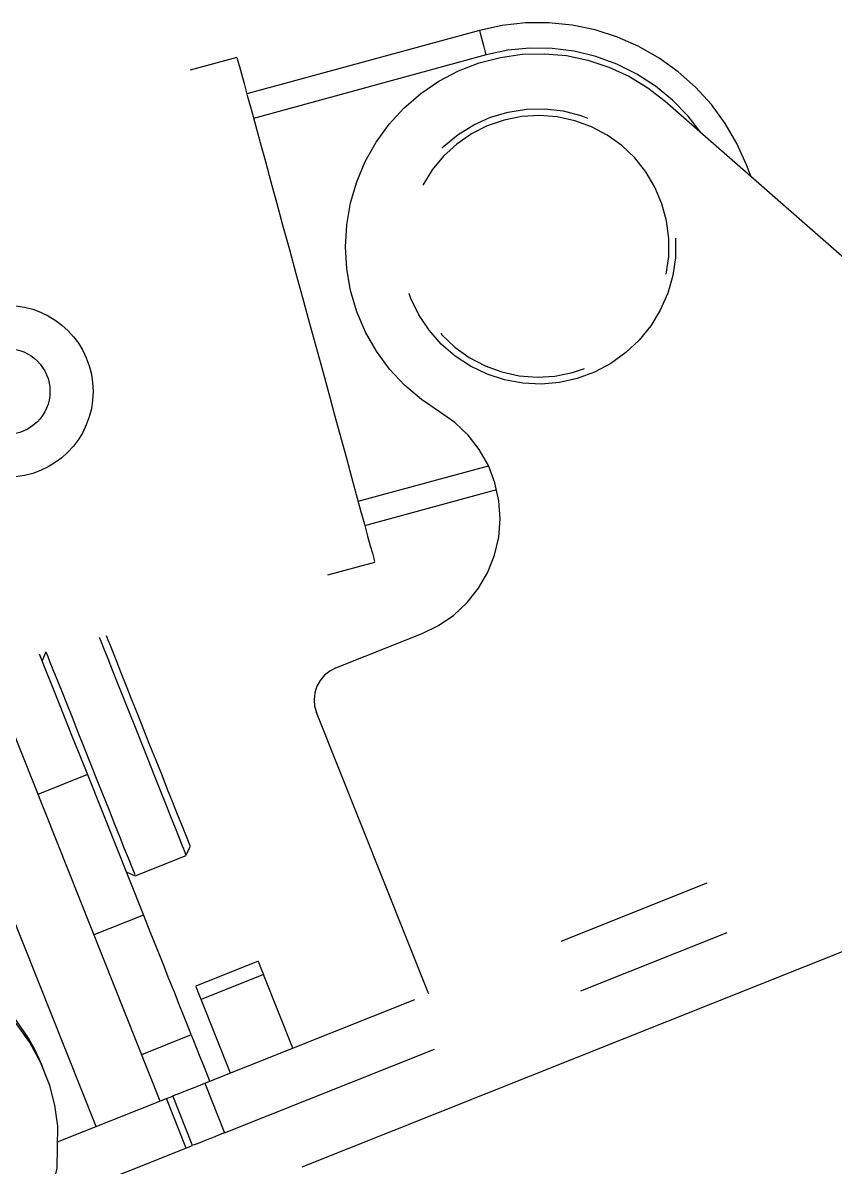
# Model space of a CAD drawing. Extents: x 3 to 592, y 5 to 207.
# Drawn here: x 119.53 to 126.09, y 61.41 to 70.64 of the extents above; entities that cross this region are included whole.
import ezdxf

# ---------------------------------------------------------------- set-up
doc = ezdxf.new("R2010")
doc.units = 0
doc.layers.get('0').update_dxf_attribs({"linetype": 'CONTINUOUS'})

msp = doc.modelspace()

# ---------------------------------------------------------------- linework, layer by layer
at = {"color": 7}
for points in [[(123.217058, 70.578521), (121.341339, 70.066288)], [(123.217058, 70.578521), (121.341339, 70.066288)], [(125.407067, 69.403348), (125.374259, 69.494365), (125.296295, 69.66652), (125.201045, 69.829151), (125.089214, 69.981551), (124.961862, 70.120898), (124.820751, 70.246487), (124.667645, 70.356554), (124.503603, 70.45004), (124.330742, 70.525887), (124.150826, 70.58339), (123.96597, 70.62149), (123.777939, 70.640187), (123.589203, 70.639481), (123.401526, 70.618668), (123.217023, 70.578451)], [(125.407067, 69.403348), (125.374259, 69.494365), (125.296295, 69.66652), (125.201045, 69.829151), (125.089214, 69.981551), (124.961862, 70.120898), (124.820751, 70.246487), (124.667645, 70.356554), (124.503603, 70.45004), (124.330742, 70.525887), (124.150826, 70.58339), (123.96597, 70.62149), (123.777939, 70.640187), (123.589203, 70.639481), (123.401526, 70.618668), (123.217023, 70.578451)], [(123.217058, 70.578521), (123.223055, 70.556296), (123.233991, 70.517138), (123.249866, 70.458577), (123.27068, 70.382024)], [(123.217058, 70.578521), (123.223055, 70.556296), (123.233991, 70.517138), (123.249866, 70.458577), (123.27068, 70.382024)], [(123.270751, 70.381918), (121.395031, 69.869685)], [(123.270751, 70.381918), (121.395031, 69.869685)], [(122.896736, 67.500253), (122.749275, 67.600089), (122.613808, 67.716153), (122.492805, 67.846681), (122.387325, 67.990614), (122.29913, 68.145131), (122.22928, 68.309172), (122.17848, 68.479917), (122.147789, 68.6556), (122.137205, 68.8334), (122.147083, 69.0112), (122.177069, 69.186884), (122.227164, 69.357981), (122.296308, 69.522022), (122.383797, 69.677245), (122.488572, 69.821531), (122.608869, 69.952764), (122.74363, 70.069181), (122.890739, 70.169722), (123.04843, 70.252625), (123.214589, 70.317184), (123.387097, 70.361986), (123.563486, 70.387034), (123.741639, 70.39162), (123.919086, 70.375745), (124.093711, 70.339761), (124.262691, 70.284022), (124.424616, 70.209234), (124.576664, 70.116806), (124.717422, 70.007092)], [(122.896736, 67.500253), (122.749275, 67.600089), (122.613808, 67.716153), (122.492805, 67.846681), (122.387325, 67.990614), (122.29913, 68.145131), (122.22928, 68.309172), (122.17848, 68.479917), (122.147789, 68.6556), (122.137205, 68.8334), (122.147083, 69.0112), (122.177069, 69.186884), (122.227164, 69.357981), (122.296308, 69.522022), (122.383797, 69.677245), (122.488572, 69.821531), (122.608869, 69.952764), (122.74363, 70.069181), (122.890739, 70.169722), (123.04843, 70.252625), (123.214589, 70.317184), (123.387097, 70.361986), (123.563486, 70.387034), (123.741639, 70.39162), (123.919086, 70.375745), (124.093711, 70.339761), (124.262691, 70.284022), (124.424616, 70.209234), (124.576664, 70.116806), (124.717422, 70.007092)], [(125.004689, 69.755597), (124.901678, 69.887183), (124.776442, 70.015947), (124.6378, 70.129894), (124.486811, 70.227613), (124.326297, 70.307694), (124.157669, 70.36943), (123.983044, 70.412116), (123.804892, 70.434694), (123.625328, 70.437163), (123.446469, 70.419524), (123.270786, 70.381777)], [(125.004689, 69.755597), (124.901678, 69.887183), (124.776442, 70.015947), (124.6378, 70.129894), (124.486811, 70.227613), (124.326297, 70.307694), (124.157669, 70.36943), (123.983044, 70.412116), (123.804892, 70.434694), (123.625328, 70.437163), (123.446469, 70.419524), (123.270786, 70.381777)], [(121.260799, 70.361034), (120.883047, 70.257881)], [(121.260799, 70.361034), (120.883047, 70.257881)], [(121.260799, 70.361034), (121.268561, 70.332106), (121.280202, 70.28942), (121.296783, 70.228742), (121.318302, 70.150073), (121.344408, 70.05447), (121.375099, 69.942639), (121.409672, 69.815639), (121.448124, 69.674881), (121.490105, 69.521423), (121.534908, 69.357028), (121.582533, 69.182756), (121.632274, 69.00037), (121.68378, 68.811987), (121.736697, 68.618664), (121.789966, 68.422873), (121.843941, 68.226023), (121.897211, 68.030231), (121.950127, 67.837262), (122.001633, 67.648526), (122.051374, 67.466139), (122.098999, 67.29222), (122.143802, 67.127473), (122.185783, 66.974014), (122.224236, 66.833256), (122.258808, 66.706256), (122.289499, 66.594426), (122.315605, 66.498823), (122.336772, 66.420153), (122.353705, 66.359476), (122.364994, 66.317142), (122.371697, 66.293153)], [(121.260799, 70.361034), (121.268561, 70.332106), (121.280202, 70.28942), (121.296783, 70.228742), (121.318302, 70.150073), (121.344408, 70.05447), (121.375099, 69.942639), (121.409672, 69.815639), (121.448124, 69.674881), (121.490105, 69.521423), (121.534908, 69.357028), (121.582533, 69.182756), (121.632274, 69.00037), (121.68378, 68.811987), (121.736697, 68.618664), (121.789966, 68.422873), (121.843941, 68.226023), (121.897211, 68.030231), (121.950127, 67.837262), (122.001633, 67.648526), (122.051374, 67.466139), (122.098999, 67.29222), (122.143802, 67.127473), (122.185783, 66.974014), (122.224236, 66.833256), (122.258808, 66.706256), (122.289499, 66.594426), (122.315605, 66.498823), (122.336772, 66.420153), (122.353705, 66.359476), (122.364994, 66.317142), (122.371697, 66.293153)], [(124.717351, 70.007162), (126.966049, 68.038435)], [(124.717351, 70.007162), (126.966049, 68.038435)], [(122.91499, 69.628124), (122.931308, 69.645636), (123.045608, 69.74018), (123.171902, 69.818144), (123.307369, 69.878822), (123.449891, 69.920803), (123.596294, 69.943733), (123.744814, 69.946555), (123.892275, 69.929622), (124.036208, 69.893286), (124.090714, 69.871539)], [(122.91499, 69.628124), (122.931308, 69.645636), (123.045608, 69.74018), (123.171902, 69.818144), (123.307369, 69.878822), (123.449891, 69.920803), (123.596294, 69.943733), (123.744814, 69.946555), (123.892275, 69.929622), (124.036208, 69.893286), (124.090714, 69.871539)], [(124.724195, 68.612526), (124.745009, 68.755048), (124.74642, 68.898982), (124.728076, 69.041857), (124.690681, 69.181204), (124.634237, 69.313848), (124.560506, 69.437673), (124.470901, 69.550209), (124.366479, 69.64934), (124.249356, 69.733654), (124.122004, 69.801034), (123.98689, 69.850423), (123.846131, 69.881115), (123.702551, 69.892404), (123.558618, 69.883584), (123.417154, 69.855715), (123.280981, 69.808796), (123.15257, 69.743532), (123.034037, 69.661687), (122.927851, 69.564321), (122.836129, 69.453196), (122.759929, 69.330782)], [(124.724195, 68.612526), (124.745009, 68.755048), (124.74642, 68.898982), (124.728076, 69.041857), (124.690681, 69.181204), (124.634237, 69.313848), (124.560506, 69.437673), (124.470901, 69.550209), (124.366479, 69.64934), (124.249356, 69.733654), (124.122004, 69.801034), (123.98689, 69.850423), (123.846131, 69.881115), (123.702551, 69.892404), (123.558618, 69.883584), (123.417154, 69.855715), (123.280981, 69.808796), (123.15257, 69.743532), (123.034037, 69.661687), (122.927851, 69.564321), (122.836129, 69.453196), (122.759929, 69.330782)], [(124.801244, 68.903048), (124.800325, 68.747464), (124.778453, 68.600708)], [(124.801244, 68.903048), (124.800325, 68.747464), (124.778453, 68.600708)], [(124.778453, 68.600708), (124.737177, 68.458186), (124.677558, 68.322366), (124.6003, 68.195719), (124.506461, 68.080361), (124.398511, 67.978761), (124.277861, 67.89233), (124.146627, 67.82248), (124.007633, 67.770975), (123.862641, 67.738519), (123.714827, 67.725819), (123.566661, 67.732875), (123.420611, 67.759333), (123.2795, 67.805194), (123.145444, 67.869752), (123.021619, 67.951244), (122.909436, 68.048611), (122.811364, 68.160089), (122.729166, 68.283561), (122.663902, 68.416911), (122.650757, 68.456646)], [(124.778453, 68.600708), (124.737177, 68.458186), (124.677558, 68.322366), (124.6003, 68.195719), (124.506461, 68.080361), (124.398511, 67.978761), (124.277861, 67.89233), (124.146627, 67.82248), (124.007633, 67.770975), (123.862641, 67.738519), (123.714827, 67.725819), (123.566661, 67.732875), (123.420611, 67.759333), (123.2795, 67.805194), (123.145444, 67.869752), (123.021619, 67.951244), (122.909436, 68.048611), (122.811364, 68.160089), (122.729166, 68.283561), (122.663902, 68.416911), (122.650757, 68.456646)], [(122.904918, 68.135621), (122.914798, 68.123223), (123.01922, 68.024093), (123.13599, 67.939779), (123.263343, 67.872398), (123.398809, 67.823009), (123.539568, 67.792318), (123.683148, 67.781382), (123.826729, 67.789848), (123.968193, 67.817718), (124.064434, 67.850879)], [(122.904918, 68.135621), (122.914798, 68.123223), (123.01922, 68.024093), (123.13599, 67.939779), (123.263343, 67.872398), (123.398809, 67.823009), (123.539568, 67.792318), (123.683148, 67.781382), (123.826729, 67.789848), (123.968193, 67.817718), (124.064434, 67.850879)], [(122.755237, 65.712128), (122.888587, 65.777039), (123.010648, 65.861001), (123.118951, 65.961895), (123.211378, 66.077959), (123.285462, 66.20637), (123.339789, 66.344306), (123.373303, 66.488592), (123.384945, 66.636406), (123.374714, 66.78422), (123.342612, 66.928859), (123.289695, 67.067148), (123.21667, 67.196264), (123.125653, 67.313034), (123.018056, 67.415339), (122.896701, 67.500359)], [(122.755237, 65.712128), (122.888587, 65.777039), (123.010648, 65.861001), (123.118951, 65.961895), (123.211378, 66.077959), (123.285462, 66.20637), (123.339789, 66.344306), (123.373303, 66.488592), (123.384945, 66.636406), (123.374714, 66.78422), (123.342612, 66.928859), (123.289695, 67.067148), (123.21667, 67.196264), (123.125653, 67.313034), (123.018056, 67.415339), (122.896701, 67.500359)], [(122.238911, 66.779316), (123.290189, 67.066478)], [(122.238911, 66.779316), (123.290189, 67.066478)], [(122.292604, 66.582713), (123.35764, 66.873402)], [(122.292604, 66.582713), (123.35764, 66.873402)], [(121.99521, 66.184675), (122.373214, 66.287897)], [(121.99521, 66.184675), (122.373214, 66.287897)], [(120.851965, 63.922028), (120.837501, 63.958717), (120.81951, 64.00352), (120.794815, 64.065256), (120.764124, 64.142514), (120.727787, 64.233884), (120.686512, 64.336895), (120.64171, 64.450136), (120.593379, 64.570786), (120.543285, 64.696728), (120.492132, 64.825139), (120.440979, 64.95355), (120.390532, 65.079492), (120.342554, 65.200495), (120.297399, 65.313384), (120.256476, 65.416747), (120.22014, 65.507764), (120.189096, 65.585022), (120.164754, 65.646759), (120.150996, 65.680978)], [(120.851965, 63.922028), (120.837501, 63.958717), (120.81951, 64.00352), (120.794815, 64.065256), (120.764124, 64.142514), (120.727787, 64.233884), (120.686512, 64.336895), (120.64171, 64.450136), (120.593379, 64.570786), (120.543285, 64.696728), (120.492132, 64.825139), (120.440979, 64.95355), (120.390532, 65.079492), (120.342554, 65.200495), (120.297399, 65.313384), (120.256476, 65.416747), (120.22014, 65.507764), (120.189096, 65.585022), (120.164754, 65.646759), (120.150996, 65.680978)], [(120.204865, 65.695865), (120.218623, 65.661293), (120.236262, 65.616843), (120.260604, 65.555813), (120.290943, 65.479965), (120.326573, 65.39036), (120.36679, 65.289465), (120.410887, 65.178693), (120.457807, 65.061218), (120.50649, 64.938804), (120.555879, 64.814626), (120.605268, 64.691154), (120.653246, 64.570857), (120.698754, 64.456204), (120.741087, 64.350371), (120.779187, 64.254768), (120.812348, 64.171865), (120.839512, 64.103074), (120.860679, 64.05051), (120.87479, 64.014526), (120.882198, 63.996535)], [(120.204865, 65.695865), (120.218623, 65.661293), (120.236262, 65.616843), (120.260604, 65.555813), (120.290943, 65.479965), (120.326573, 65.39036), (120.36679, 65.289465), (120.410887, 65.178693), (120.457807, 65.061218), (120.50649, 64.938804), (120.555879, 64.814626), (120.605268, 64.691154), (120.653246, 64.570857), (120.698754, 64.456204), (120.741087, 64.350371), (120.779187, 64.254768), (120.812348, 64.171865), (120.839512, 64.103074), (120.860679, 64.05051), (120.87479, 64.014526), (120.882198, 63.996535)], [(122.058359, 65.434422), (122.755096, 65.712058)], [(122.058359, 65.434422), (122.755096, 65.712058)], [(119.665538, 65.548581), (119.711399, 65.433575), (119.761494, 65.307281), (119.815822, 65.171814), (119.872972, 65.028233), (119.932238, 64.879361), (119.992916, 64.726961), (120.054299, 64.57315)], [(119.665538, 65.548581), (119.711399, 65.433575), (119.761494, 65.307281), (119.815822, 65.171814), (119.872972, 65.028233), (119.932238, 64.879361), (119.992916, 64.726961), (120.054299, 64.57315)], [(119.718984, 65.563186), (119.688293, 65.491572)], [(119.718984, 65.563186), (119.688293, 65.491572)], [(119.719443, 65.563327), (119.733907, 65.527343), (119.751898, 65.482188), (119.77624, 65.420452), (119.807284, 65.343193), (119.843621, 65.252177), (119.884543, 65.148813), (119.929698, 65.035924), (119.977676, 64.915274), (120.027771, 64.789332), (120.079276, 64.660568), (120.130429, 64.532157), (120.180523, 64.406216), (120.228501, 64.285566), (120.273657, 64.172324), (120.314932, 64.069313), (120.351268, 63.977943), (120.381959, 63.901038), (120.406654, 63.838949), (120.424646, 63.794146), (120.435582, 63.766629)], [(119.719443, 65.563327), (119.733907, 65.527343), (119.751898, 65.482188), (119.77624, 65.420452), (119.807284, 65.343193), (119.843621, 65.252177), (119.884543, 65.148813), (119.929698, 65.035924), (119.977676, 64.915274), (120.027771, 64.789332), (120.079276, 64.660568), (120.130429, 64.532157), (120.180523, 64.406216), (120.228501, 64.285566), (120.273657, 64.172324), (120.314932, 64.069313), (120.351268, 63.977943), (120.381959, 63.901038), (120.406654, 63.838949), (120.424646, 63.794146), (120.435582, 63.766629)], [(120.64051, 61.938958), (119.247391, 65.434281)], [(120.64051, 61.938958), (119.247391, 65.434281)], [(122.058359, 65.434422), (122.010029, 65.409374), (121.967343, 65.375508), (121.932418, 65.33388), (121.905959, 65.286255), (121.889379, 65.234397), (121.883382, 65.180069), (121.887968, 65.125741), (121.903137, 65.07353)], [(122.058359, 65.434422), (122.010029, 65.409374), (121.967343, 65.375508), (121.932418, 65.33388), (121.905959, 65.286255), (121.889379, 65.234397), (121.883382, 65.180069), (121.887968, 65.125741), (121.903137, 65.07353)], [(120.124396, 61.733324), (118.707994, 65.287208)], [(120.124396, 61.733324), (118.707994, 65.287208)], [(122.808047, 62.80277), (121.903172, 65.073601)], [(122.808047, 62.80277), (121.903172, 65.073601)], [(120.054194, 64.573221), (119.654144, 64.413765)], [(120.054194, 64.573221), (119.654144, 64.413765)], [(120.054194, 64.573221), (120.506102, 63.439393)], [(120.054194, 64.573221), (120.506102, 63.439393)], [(120.851965, 63.922028), (120.88301, 63.994347)], [(120.851965, 63.922028), (120.88301, 63.994347)], [(120.439074, 63.757492), (120.851824, 63.921887)], [(120.439074, 63.757492), (120.851824, 63.921887)], [(120.366896, 63.788537), (120.439215, 63.757492)], [(120.366896, 63.788537), (120.439215, 63.757492)], [(121.787578, 61.409354), (127.68643, 63.760107)], [(121.787578, 61.409354), (127.68643, 63.760107)], [(123.876789, 63.228696), (125.056559, 63.698848)], [(123.876789, 63.228696), (125.056559, 63.698848)], [(120.506067, 63.439393), (120.106017, 63.279937)], [(120.506067, 63.439393), (120.106017, 63.279937)], [(120.506067, 63.439393), (120.558983, 63.306748), (120.611194, 63.175515), (120.661642, 63.049221), (120.709267, 62.929276), (120.753364, 62.819209), (120.792522, 62.720784), (120.826389, 62.635765), (120.853906, 62.566268), (120.875072, 62.513704), (120.888831, 62.479132)], [(120.506067, 63.439393), (120.558983, 63.306748), (120.611194, 63.175515), (120.661642, 63.049221), (120.709267, 62.929276), (120.753364, 62.819209), (120.792522, 62.720784), (120.826389, 62.635765), (120.853906, 62.566268), (120.875072, 62.513704), (120.888831, 62.479132)], [(124.036174, 62.828717), (125.215944, 63.298868)], [(124.036174, 62.828717), (125.215944, 63.298868)], [(119.743114, 61.117868), (119.810142, 61.397974), (119.815786, 61.73664), (119.790739, 61.904562), (119.749464, 62.063313), (119.675734, 62.251696), (119.588245, 62.41221), (119.482059, 62.561788), (119.383281, 62.673618), (119.266511, 62.781568), (119.129281, 62.883874), (118.952892, 62.985121), (118.849881, 63.026043)], [(119.743114, 61.117868), (119.810142, 61.397974), (119.815786, 61.73664), (119.790739, 61.904562), (119.749464, 62.063313), (119.675734, 62.251696), (119.588245, 62.41221), (119.482059, 62.561788), (119.383281, 62.673618), (119.266511, 62.781568), (119.129281, 62.883874), (118.952892, 62.985121), (118.849881, 63.026043)], [(121.432003, 63.066754), (120.928941, 62.866376)], [(121.432003, 63.066754), (120.928941, 62.866376)], [(121.432003, 63.066754), (121.439411, 63.047704), (121.453522, 63.012426), (121.475041, 62.959156)], [(121.432003, 63.066754), (121.439411, 63.047704), (121.453522, 63.012426), (121.475041, 62.959156)], [(119.723429, 62.129811), (119.714257, 62.159092), (119.686387, 62.231411), (119.665574, 62.279742), (119.629237, 62.354178), (119.577732, 62.446606), (119.478601, 62.590539), (119.339254, 62.747172), (119.177329, 62.885814), (119.112771, 62.924619)], [(119.723429, 62.129811), (119.714257, 62.159092), (119.686387, 62.231411), (119.665574, 62.279742), (119.629237, 62.354178), (119.577732, 62.446606), (119.478601, 62.590539), (119.339254, 62.747172), (119.177329, 62.885814), (119.112771, 62.924619)], [(121.4749, 62.959156), (120.971839, 62.758779)], [(121.4749, 62.959156), (120.971839, 62.758779)], [(121.711367, 62.365714), (121.475006, 62.959086)], [(121.711367, 62.365714), (121.475006, 62.959086)], [(120.971698, 62.758638), (120.950531, 62.811907), (120.93642, 62.847185), (120.929365, 62.864471)], [(120.971698, 62.758638), (120.950531, 62.811907), (120.93642, 62.847185), (120.929365, 62.864471)], [(121.2082, 62.165195), (120.971839, 62.758567)], [(121.2082, 62.165195), (120.971839, 62.758567)], [(121.001755, 62.082962), (122.697019, 62.758544)], [(121.001755, 62.082962), (122.697019, 62.758544)], [(120.891335, 62.472535), (120.491285, 62.313079)], [(120.891335, 62.472535), (120.491285, 62.313079)], [(120.891335, 62.472535), (120.896274, 62.459835), (120.908974, 62.428438), (120.92873, 62.378343), (120.955894, 62.31061), (120.98976, 62.22559), (121.029977, 62.124696), (121.04056, 62.098237)], [(120.891335, 62.472535), (120.896274, 62.459835), (120.908974, 62.428438), (120.92873, 62.378343), (120.955894, 62.31061), (120.98976, 62.22559), (121.029977, 62.124696), (121.04056, 62.098237)], [(121.16114, 61.682983), (122.856404, 62.358565)], [(121.16114, 61.682983), (122.856404, 62.358565)], [(120.743733, 61.980127), (120.763489, 61.987889), (120.787125, 61.997414), (120.819227, 62.010114), (120.858386, 62.025989), (120.903189, 62.043628), (120.951519, 62.06303), (121.001614, 62.083139)], [(120.743733, 61.980127), (120.763489, 61.987889), (120.787125, 61.997414), (120.819227, 62.010114), (120.858386, 62.025989), (120.903189, 62.043628), (120.951519, 62.06303), (121.001614, 62.083139)], [(121.001755, 62.082962), (121.16121, 61.682912)], [(121.001755, 62.082962), (121.16121, 61.682912)], [(120.692122, 61.959525), (120.742569, 61.979634)], [(120.692122, 61.959525), (120.742569, 61.979634)], [(120.903118, 61.580148), (120.743662, 61.980198)], [(120.903118, 61.580148), (120.743662, 61.980198)], [(119.813776, 61.609499), (120.692192, 61.959455)], [(119.813776, 61.609499), (120.692192, 61.959455)], [(120.851507, 61.559581), (120.692051, 61.959631)], [(120.851507, 61.559581), (120.692051, 61.959631)], [(121.16114, 61.682983), (121.110692, 61.662874), (121.062362, 61.643472), (121.017912, 61.625833), (120.978754, 61.610311), (120.946651, 61.597611), (120.922662, 61.588086), (120.908198, 61.582088)], [(121.16114, 61.682983), (121.110692, 61.662874), (121.062362, 61.643472), (121.017912, 61.625833), (120.978754, 61.610311), (120.946651, 61.597611), (120.922662, 61.588086), (120.908198, 61.582088)], [(118.836173, 60.756421), (120.902942, 61.580042)], [(118.836173, 60.756421), (120.902942, 61.580042)]]:
    msp.add_lwpolyline(points, dxfattribs=at)
for centre, radius in [((119.406141, 67.66627), 0.693561), ((119.406141, 67.66627), 0.693561), ((119.405259, 67.666023), 0.346251), ((119.405259, 67.666023), 0.346251)]:
    msp.add_circle(centre, radius, dxfattribs=at)

doc.saveas('drawing.dxf')
